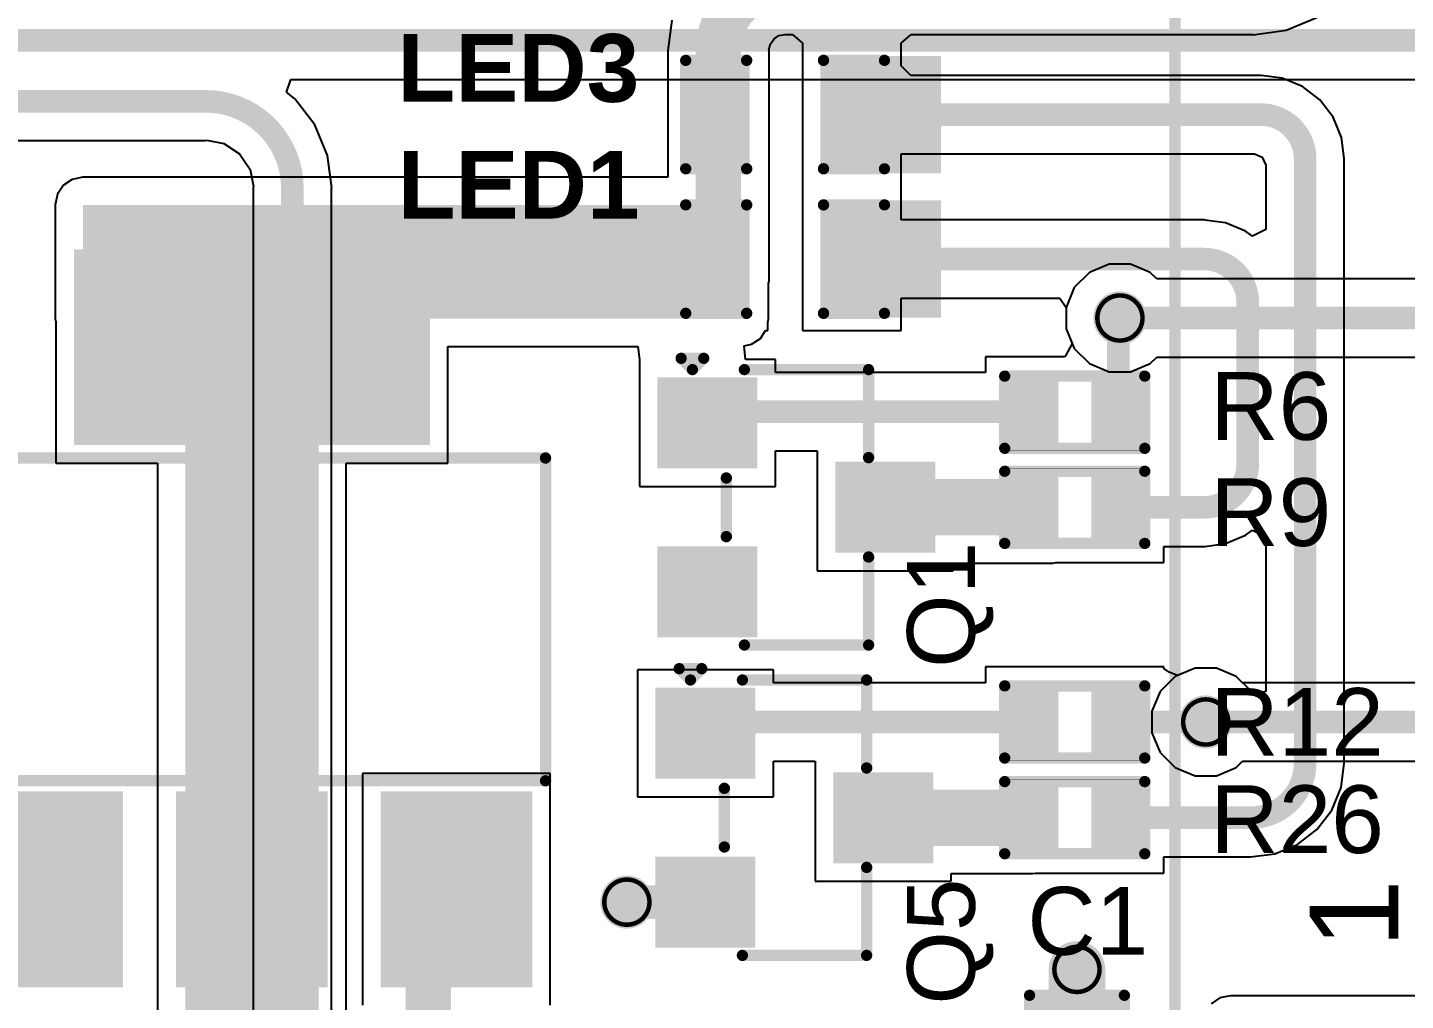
# Model space of a CAD drawing. Header units: inches. Extents: x -46 to 312, y 0 to 111.
# Drawn here: x -23.79 to -8.3, y 18.99 to 29.94 of the extents above; entities that cross this region are included whole.
import ezdxf

# ---------------------------------------------------------------- set-up
doc = ezdxf.new("R2010")
doc.units = ezdxf.units.IN
for name, color, linetype in [('Bottom Layer', 5, 'Continuous'), ('Drill Drawing', 1, 'Continuous'), ('Top Layer', 1, 'Continuous'), ('Top Overlay', 2, 'Continuous'), ('Top Paste', 8, 'Continuous'), ('Top Solder', 216, 'Continuous'), ('Via Holes', 16, 'Continuous')]:
    doc.layers.add(name, color=color, linetype=linetype)
doc.styles.add('Arial', font='', dxfattribs={"height": 0.2})
doc.styles.add('Arial_Bold', font='', dxfattribs={"height": 0.2})
doc.styles.get('Arial').set_extended_font_data('Arial')
doc.styles.get('Arial_Bold').set_extended_font_data('Arial', bold=True)

# ---------------------------------------------------------------- blocks, each defined once
blk = doc.blocks.new('SOT__223_1')
at = {"layer": 'Top Layer'}
for points in [[(-1.9, 4.05), (1.9, 4.05), (1.9, 2.05), (-1.9, 2.05)], [(-3.05, -2.05), (-1.55, -2.05), (-1.55, -4.05), (-3.05, -4.05)], [(-0.75, -2.05), (0.75, -2.05), (0.75, -4.05), (-0.75, -4.05)], [(1.55, -2.05), (3.05, -2.05), (3.05, -4.05), (1.55, -4.05)]]:
    blk.add_hatch(color=1, dxfattribs=at).paths.add_polyline_path(points)
at = {"layer": 'Top Paste'}
for points in [[(-1.9, 4.05), (1.9, 4.05), (1.9, 2.05), (-1.9, 2.05)], [(-3.05, -2.05), (-1.55, -2.05), (-1.55, -4.05), (-3.05, -4.05)], [(-0.75, -2.05), (0.75, -2.05), (0.75, -4.05), (-0.75, -4.05)], [(1.55, -2.05), (3.05, -2.05), (3.05, -4.05), (1.55, -4.05)]]:
    blk.add_hatch(color=8, dxfattribs=at).paths.add_polyline_path(points)
at = {"layer": 'Top Solder'}
for points in [[(-2.002, 4.152), (2.002, 4.152), (2.002, 1.948), (-2.002, 1.948)], [(-3.152, -1.948), (-1.448, -1.948), (-1.448, -4.152), (-3.152, -4.152)], [(-0.852, -1.948), (0.852, -1.948), (0.852, -4.152), (-0.852, -4.152)], [(1.448, -1.948), (3.152, -1.948), (3.152, -4.152), (1.448, -4.152)]]:
    blk.add_hatch(color=216, dxfattribs=at).paths.add_polyline_path(points)
at = {"layer": 'Top Overlay'}
for points, const_width in [([(-3.302, 1.803), (3.302, 1.803)], 0.127), ([(-3.302, -1.829), (-3.302, 1.803)], 0.127), ([(3.302, -1.829), (3.302, 1.803)], 0.127), ([(-3.302, -1.829), (3.302, -1.829)], 0.127), ([(-3.353, -2.946), (-3.226, -3.073)], 0.2), ([(-3.353, -3.2), (-3.353, -2.946)], 0.2), ([(-3.353, -3.2), (-3.226, -3.073)], 0.2)]:
    blk.add_lwpolyline(points, dxfattribs=dict(at, const_width=const_width))
for points, const_width in [([(-3.334, 1.803, 1), (-3.27, 1.803, 1)], 0.0635), ([(-3.334, 1.803, 1), (-3.27, 1.803, 1)], 0.0635), ([(3.27, 1.803, 1), (3.334, 1.803, 1)], 0.0635), ([(3.27, 1.803, 1), (3.334, 1.803, 1)], 0.0635), ([(-3.334, -1.829, 1), (-3.27, -1.829, 1)], 0.0635), ([(-3.334, -1.829, 1), (-3.27, -1.829, 1)], 0.0635), ([(3.27, -1.829, 1), (3.334, -1.829, 1)], 0.0635), ([(3.27, -1.829, 1), (3.334, -1.829, 1)], 0.0635), ([(-3.403, -2.946, 1), (-3.303, -2.946, 1)], 0.1), ([(-3.403, -2.946, 1), (-3.303, -2.946, 1)], 0.1), ([(-3.276, -3.073, 1), (-3.176, -3.073, 1)], 0.1), ([(-3.276, -3.073, 1), (-3.176, -3.073, 1)], 0.1), ([(-3.403, -3.2, 1), (-3.303, -3.2, 1)], 0.1), ([(-3.403, -3.2, 1), (-3.303, -3.2, 1)], 0.1)]:
    blk.add_lwpolyline(points, format="xyb", close=True, dxfattribs=dict(at, const_width=const_width))
blk = doc.blocks.new('HC_12_M______SMD_17')
at = {"layer": 'Top Overlay', "const_width": 0.127}
blk.add_lwpolyline([(-14.173, 8.126), (13.627, 8.126)], dxfattribs=at)
at = {"layer": 'Top Overlay', "style": 'Arial'}
blk.add_text('1', height=1, dxfattribs=at).set_placement((-11.028, 5.612))
blk = doc.blocks.new('R___0402_26')
at = {"layer": 'Top Layer'}
for points in [[(-0.699, -0.318), (-0.699, 0.317), (-0.241, 0.317), (-0.241, -0.318)], [(0.241, -0.318), (0.241, 0.317), (0.699, 0.317), (0.699, -0.318)]]:
    blk.add_hatch(color=1, dxfattribs=at).paths.add_polyline_path(points)
at = {"layer": 'Top Paste'}
for points in [[(-0.699, -0.318), (-0.699, 0.317), (-0.241, 0.317), (-0.241, -0.318)], [(0.241, -0.318), (0.241, 0.317), (0.699, 0.317), (0.699, -0.318)]]:
    blk.add_hatch(color=8, dxfattribs=at).paths.add_polyline_path(points)
at = {"layer": 'Top Solder'}
for points in [[(-0.754, -0.373), (-0.754, 0.372), (-0.186, 0.372), (-0.186, -0.373)], [(0.186, -0.373), (0.186, 0.372), (0.754, 0.372), (0.754, -0.373)]]:
    blk.add_hatch(color=216, dxfattribs=at).paths.add_polyline_path(points)
at = {"layer": 'Top Overlay'}
for points, const_width in [([(0.787, 0.406), (-0.787, 0.406)], 0.127), ([(-0.787, 0.406), (-0.787, -0.406)], 0.127), ([(0.787, -0.406), (0.787, 0.406)], 0.127), ([(0.787, -0.406), (-0.787, -0.406)], 0.127), ([(0.813, -0.432), (-0.813, -0.432)], 0.00323)]:
    blk.add_lwpolyline(points, dxfattribs=dict(at, const_width=const_width))
for points, const_width in [([(-0.819, 0.406, 1), (-0.756, 0.406, 1)], 0.0635), ([(-0.819, 0.406, 1), (-0.756, 0.406, 1)], 0.0635), ([(0.756, 0.406, 1), (0.819, 0.406, 1)], 0.0635), ([(0.756, 0.406, 1), (0.819, 0.406, 1)], 0.0635), ([(-0.819, -0.406, 1), (-0.756, -0.406, 1)], 0.0635), ([(-0.819, -0.406, 1), (-0.756, -0.406, 1)], 0.0635), ([(-0.814, -0.432, 1), (-0.812, -0.432, 1)], 0.00161), ([(0.756, -0.406, 1), (0.819, -0.406, 1)], 0.0635), ([(0.756, -0.406, 1), (0.819, -0.406, 1)], 0.0635), ([(0.812, -0.432, 1), (0.814, -0.432, 1)], 0.00161)]:
    blk.add_lwpolyline(points, format="xyb", close=True, dxfattribs=dict(at, const_width=const_width))
blk = doc.blocks.new('R___0402_39')
at = {"layer": 'Top Layer'}
for points in [[(-0.699, -0.318), (-0.699, 0.318), (-0.241, 0.318), (-0.241, -0.318)], [(0.241, -0.318), (0.241, 0.318), (0.699, 0.318), (0.699, -0.318)]]:
    blk.add_hatch(color=1, dxfattribs=at).paths.add_polyline_path(points)
at = {"layer": 'Top Paste'}
for points in [[(-0.699, -0.318), (-0.699, 0.318), (-0.241, 0.318), (-0.241, -0.318)], [(0.241, -0.318), (0.241, 0.318), (0.699, 0.318), (0.699, -0.318)]]:
    blk.add_hatch(color=8, dxfattribs=at).paths.add_polyline_path(points)
at = {"layer": 'Top Solder'}
for points in [[(-0.754, -0.373), (-0.754, 0.373), (-0.186, 0.373), (-0.186, -0.373)], [(0.186, -0.373), (0.186, 0.373), (0.754, 0.373), (0.754, -0.373)]]:
    blk.add_hatch(color=216, dxfattribs=at).paths.add_polyline_path(points)
at = {"layer": 'Top Overlay'}
for points, const_width in [([(-0.787, -0.406), (-0.787, 0.406)], 0.127), ([(-0.787, 0.406), (0.787, 0.406)], 0.127), ([(0.787, -0.406), (0.787, 0.406)], 0.127), ([(-0.787, -0.406), (0.787, -0.406)], 0.127), ([(-0.813, -0.432), (0.813, -0.432)], 0.00323)]:
    blk.add_lwpolyline(points, dxfattribs=dict(at, const_width=const_width))
for points, const_width in [([(-0.819, 0.406, 1), (-0.756, 0.406, 1)], 0.0635), ([(-0.819, 0.406, 1), (-0.756, 0.406, 1)], 0.0635), ([(0.756, 0.406, 1), (0.819, 0.406, 1)], 0.0635), ([(0.756, 0.406, 1), (0.819, 0.406, 1)], 0.0635), ([(-0.819, -0.406, 1), (-0.756, -0.406, 1)], 0.0635), ([(-0.819, -0.406, 1), (-0.756, -0.406, 1)], 0.0635), ([(-0.814, -0.432, 1), (-0.812, -0.432, 1)], 0.00161), ([(0.756, -0.406, 1), (0.819, -0.406, 1)], 0.0635), ([(0.756, -0.406, 1), (0.819, -0.406, 1)], 0.0635), ([(0.812, -0.432, 1), (0.814, -0.432, 1)], 0.00161)]:
    blk.add_lwpolyline(points, format="xyb", close=True, dxfattribs=dict(at, const_width=const_width))
blk = doc.blocks.new('R___0402_42')
at = {"layer": 'Top Layer'}
for points in [[(-0.699, -0.318), (-0.699, 0.318), (-0.241, 0.318), (-0.241, -0.318)], [(0.241, -0.318), (0.241, 0.318), (0.699, 0.318), (0.699, -0.318)]]:
    blk.add_hatch(color=1, dxfattribs=at).paths.add_polyline_path(points)
at = {"layer": 'Top Paste'}
for points in [[(-0.699, -0.318), (-0.699, 0.318), (-0.241, 0.318), (-0.241, -0.318)], [(0.241, -0.318), (0.241, 0.318), (0.699, 0.318), (0.699, -0.318)]]:
    blk.add_hatch(color=8, dxfattribs=at).paths.add_polyline_path(points)
at = {"layer": 'Top Solder'}
for points in [[(-0.754, -0.373), (-0.754, 0.373), (-0.186, 0.373), (-0.186, -0.373)], [(0.186, -0.373), (0.186, 0.373), (0.754, 0.373), (0.754, -0.373)]]:
    blk.add_hatch(color=216, dxfattribs=at).paths.add_polyline_path(points)
at = {"layer": 'Top Overlay'}
for points, const_width in [([(0.787, 0.406), (-0.787, 0.406)], 0.127), ([(-0.787, 0.406), (-0.787, -0.406)], 0.127), ([(0.787, 0.406), (0.787, -0.406)], 0.127), ([(0.787, -0.406), (-0.787, -0.406)], 0.127), ([(0.813, -0.432), (-0.813, -0.432)], 0.00323)]:
    blk.add_lwpolyline(points, dxfattribs=dict(at, const_width=const_width))
for points, const_width in [([(-0.819, 0.406, 1), (-0.756, 0.406, 1)], 0.0635), ([(-0.819, 0.406, 1), (-0.756, 0.406, 1)], 0.0635), ([(0.756, 0.406, 1), (0.819, 0.406, 1)], 0.0635), ([(0.756, 0.406, 1), (0.819, 0.406, 1)], 0.0635), ([(-0.819, -0.406, 1), (-0.756, -0.406, 1)], 0.0635), ([(-0.819, -0.406, 1), (-0.756, -0.406, 1)], 0.0635), ([(-0.814, -0.432, 1), (-0.812, -0.432, 1)], 0.00161), ([(0.756, -0.406, 1), (0.819, -0.406, 1)], 0.0635), ([(0.756, -0.406, 1), (0.819, -0.406, 1)], 0.0635), ([(0.812, -0.432, 1), (0.814, -0.432, 1)], 0.00161)]:
    blk.add_lwpolyline(points, format="xyb", close=True, dxfattribs=dict(at, const_width=const_width))
blk = doc.blocks.new('R___0402_44')
at = {"layer": 'Top Layer'}
for points in [[(-0.699, -0.318), (-0.699, 0.318), (-0.241, 0.318), (-0.241, -0.318)], [(0.241, -0.318), (0.241, 0.318), (0.699, 0.318), (0.699, -0.318)]]:
    blk.add_hatch(color=1, dxfattribs=at).paths.add_polyline_path(points)
at = {"layer": 'Top Paste'}
for points in [[(-0.699, -0.318), (-0.699, 0.318), (-0.241, 0.318), (-0.241, -0.318)], [(0.241, -0.318), (0.241, 0.318), (0.699, 0.318), (0.699, -0.318)]]:
    blk.add_hatch(color=8, dxfattribs=at).paths.add_polyline_path(points)
at = {"layer": 'Top Solder'}
for points in [[(-0.754, -0.373), (-0.754, 0.373), (-0.186, 0.373), (-0.186, -0.373)], [(0.186, -0.373), (0.186, 0.373), (0.754, 0.373), (0.754, -0.373)]]:
    blk.add_hatch(color=216, dxfattribs=at).paths.add_polyline_path(points)
at = {"layer": 'Top Overlay'}
for points, const_width in [([(-0.787, 0.406), (0.787, 0.406)], 0.127), ([(-0.787, -0.406), (-0.787, 0.406)], 0.127), ([(0.787, -0.406), (0.787, 0.406)], 0.127), ([(-0.787, -0.406), (0.787, -0.406)], 0.127), ([(-0.813, -0.432), (0.813, -0.432)], 0.00323)]:
    blk.add_lwpolyline(points, dxfattribs=dict(at, const_width=const_width))
for points, const_width in [([(-0.819, 0.406, 1), (-0.756, 0.406, 1)], 0.0635), ([(-0.819, 0.406, 1), (-0.756, 0.406, 1)], 0.0635), ([(0.756, 0.406, 1), (0.819, 0.406, 1)], 0.0635), ([(0.756, 0.406, 1), (0.819, 0.406, 1)], 0.0635), ([(-0.819, -0.406, 1), (-0.756, -0.406, 1)], 0.0635), ([(-0.819, -0.406, 1), (-0.756, -0.406, 1)], 0.0635), ([(-0.814, -0.432, 1), (-0.812, -0.432, 1)], 0.00161), ([(0.756, -0.406, 1), (0.819, -0.406, 1)], 0.0635), ([(0.756, -0.406, 1), (0.819, -0.406, 1)], 0.0635), ([(0.812, -0.432, 1), (0.814, -0.432, 1)], 0.00161)]:
    blk.add_lwpolyline(points, format="xyb", close=True, dxfattribs=dict(at, const_width=const_width))
blk = doc.blocks.new('SOT_23_45')
at = {"layer": 'Top Layer'}
for points in [[(-0.41, 1.46), (0.41, 1.46), (0.41, 0.54), (-0.41, 0.54)], [(-1.36, -0.54), (-0.54, -0.54), (-0.54, -1.46), (-1.36, -1.46)], [(0.54, -0.54), (1.36, -0.54), (1.36, -1.46), (0.54, -1.46)]]:
    blk.add_hatch(color=1, dxfattribs=at).paths.add_polyline_path(points)
at = {"layer": 'Top Paste'}
for points in [[(-0.41, 1.46), (0.41, 1.46), (0.41, 0.54), (-0.41, 0.54)], [(-1.36, -0.54), (-0.54, -0.54), (-0.54, -1.46), (-1.36, -1.46)], [(0.54, -0.54), (1.36, -0.54), (1.36, -1.46), (0.54, -1.46)]]:
    blk.add_hatch(color=8, dxfattribs=at).paths.add_polyline_path(points)
at = {"layer": 'Top Solder'}
for points in [[(-0.512, 1.562), (0.512, 1.562), (0.512, 0.438), (-0.512, 0.438)], [(-1.462, -0.438), (-0.438, -0.438), (-0.438, -1.562), (-1.462, -1.562)], [(0.438, -0.438), (1.462, -0.438), (1.462, -1.562), (0.438, -1.562)]]:
    blk.add_hatch(color=216, dxfattribs=at).paths.add_polyline_path(points)
at = {"layer": 'Top Overlay', "const_width": 0.127}
for points in [[(-0.559, 0.813), (-1.549, 0.813)], [(-1.549, -0.584), (-1.549, 0.813)], [(1.549, 0.813), (0.559, 0.813)], [(1.549, -0.584), (1.549, 0.813)], [(0.33, -0.787), (-0.33, -0.787)], [(-1.676, -1.295), (-1.676, -1.041)], [(-1.549, -1.168), (-1.676, -1.041)], [(-1.676, -1.295), (-1.549, -1.168)]]:
    blk.add_lwpolyline(points, dxfattribs=at)
at = {"layer": 'Top Overlay', "const_width": 0.0635}
for points in [[(-1.581, 0.813, 1), (-1.518, 0.813, 1)], [(-1.581, 0.813, 1), (-1.518, 0.813, 1)], [(-0.591, 0.813, 1), (-0.527, 0.813, 1)], [(0.527, 0.813, 1), (0.591, 0.813, 1)], [(1.518, 0.813, 1), (1.581, 0.813, 1)], [(1.518, 0.813, 1), (1.581, 0.813, 1)], [(-1.581, -0.584, 1), (-1.518, -0.584, 1)], [(1.518, -0.584, 1), (1.581, -0.584, 1)], [(-0.362, -0.787, 1), (-0.298, -0.787, 1)], [(0.298, -0.787, 1), (0.362, -0.787, 1)], [(-1.708, -1.041, 1), (-1.645, -1.041, 1)], [(-1.708, -1.041, 1), (-1.645, -1.041, 1)], [(-1.708, -1.295, 1), (-1.645, -1.295, 1)], [(-1.708, -1.295, 1), (-1.645, -1.295, 1)], [(-1.581, -1.168, 1), (-1.518, -1.168, 1)], [(-1.581, -1.168, 1), (-1.518, -1.168, 1)]]:
    blk.add_lwpolyline(points, format="xyb", close=True, dxfattribs=at)
blk = doc.blocks.new('SOT_23_48')
at = {"layer": 'Top Layer'}
for points in [[(-0.41, 1.46), (0.41, 1.46), (0.41, 0.54), (-0.41, 0.54)], [(-1.36, -0.54), (-0.54, -0.54), (-0.54, -1.46), (-1.36, -1.46)], [(0.54, -0.54), (1.36, -0.54), (1.36, -1.46), (0.54, -1.46)]]:
    blk.add_hatch(color=1, dxfattribs=at).paths.add_polyline_path(points)
at = {"layer": 'Top Paste'}
for points in [[(-0.41, 1.46), (0.41, 1.46), (0.41, 0.54), (-0.41, 0.54)], [(-1.36, -0.54), (-0.54, -0.54), (-0.54, -1.46), (-1.36, -1.46)], [(0.54, -0.54), (1.36, -0.54), (1.36, -1.46), (0.54, -1.46)]]:
    blk.add_hatch(color=8, dxfattribs=at).paths.add_polyline_path(points)
at = {"layer": 'Top Solder'}
for points in [[(-0.512, 1.562), (0.512, 1.562), (0.512, 0.438), (-0.512, 0.438)], [(-1.462, -0.438), (-0.438, -0.438), (-0.438, -1.562), (-1.462, -1.562)], [(0.438, -0.438), (1.462, -0.438), (1.462, -1.562), (0.438, -1.562)]]:
    blk.add_hatch(color=216, dxfattribs=at).paths.add_polyline_path(points)
at = {"layer": 'Top Overlay', "const_width": 0.127}
for points in [[(-1.549, -0.584), (-1.549, 0.813)], [(-0.559, 0.813), (-1.549, 0.813)], [(1.549, 0.813), (0.559, 0.813)], [(1.549, -0.584), (1.549, 0.813)], [(0.33, -0.787), (-0.33, -0.787)], [(-1.549, -1.168), (-1.676, -1.041)], [(-1.676, -1.295), (-1.676, -1.041)], [(-1.676, -1.295), (-1.549, -1.168)]]:
    blk.add_lwpolyline(points, dxfattribs=at)
at = {"layer": 'Top Overlay', "const_width": 0.0635}
for points in [[(-1.581, 0.813, 1), (-1.518, 0.813, 1)], [(-1.581, 0.813, 1), (-1.518, 0.813, 1)], [(-0.591, 0.813, 1), (-0.527, 0.813, 1)], [(0.527, 0.813, 1), (0.591, 0.813, 1)], [(1.518, 0.813, 1), (1.581, 0.813, 1)], [(1.518, 0.813, 1), (1.581, 0.813, 1)], [(-1.581, -0.584, 1), (-1.518, -0.584, 1)], [(1.518, -0.584, 1), (1.581, -0.584, 1)], [(-0.362, -0.787, 1), (-0.298, -0.787, 1)], [(0.298, -0.787, 1), (0.362, -0.787, 1)], [(-1.708, -1.041, 1), (-1.645, -1.041, 1)], [(-1.708, -1.041, 1), (-1.645, -1.041, 1)], [(-1.708, -1.295, 1), (-1.645, -1.295, 1)], [(-1.708, -1.295, 1), (-1.645, -1.295, 1)], [(-1.581, -1.168, 1), (-1.518, -1.168, 1)], [(-1.581, -1.168, 1), (-1.518, -1.168, 1)]]:
    blk.add_lwpolyline(points, format="xyb", close=True, dxfattribs=at)
blk = doc.blocks.new('LED_0603_51')
at = {"layer": 'Top Layer'}
for points in [[(-1, 0.5), (-0.5, 0.5), (-0.5, -0.5), (-1, -0.5)], [(0.5, 0.5), (1, 0.5), (1, -0.5), (0.5, -0.5)]]:
    blk.add_hatch(color=1, dxfattribs=at).paths.add_polyline_path(points)
at = {"layer": 'Top Overlay'}
blk.add_hatch(color=2, dxfattribs=at).paths.add_polyline_path([(1.118, -0.66), (1.753, -0.66), (1.753, 0.66), (1.118, 0.66)])
at = {"layer": 'Top Paste'}
for points in [[(-1, 0.5), (-0.5, 0.5), (-0.5, -0.5), (-1, -0.5)], [(0.5, 0.5), (1, 0.5), (1, -0.5), (0.5, -0.5)]]:
    blk.add_hatch(color=8, dxfattribs=at).paths.add_polyline_path(points)
at = {"layer": 'Top Solder'}
for points in [[(-1.102, 0.602), (-0.398, 0.602), (-0.398, -0.602), (-1.102, -0.602)], [(0.398, 0.602), (1.102, 0.602), (1.102, -0.602), (0.398, -0.602)]]:
    blk.add_hatch(color=216, dxfattribs=at).paths.add_polyline_path(points)
at = {"layer": 'Top Overlay', "const_width": 0.127}
for points in [[(-1.118, 0.61), (-1.118, -0.61)], [(-1.118, 0.61), (-0.432, 0.61)], [(0.432, 0.61), (1.118, 0.61)], [(1.118, -0.61), (1.118, 0.61)], [(-1.118, -0.61), (-0.432, -0.61)], [(0.432, -0.61), (1.118, -0.61)]]:
    blk.add_lwpolyline(points, dxfattribs=at)
at = {"layer": 'Top Overlay', "const_width": 0.0635}
for points in [[(-1.149, 0.61, 1), (-1.086, 0.61, 1)], [(-1.149, 0.61, 1), (-1.086, 0.61, 1)], [(-0.464, 0.61, 1), (-0.4, 0.61, 1)], [(0.4, 0.61, 1), (0.464, 0.61, 1)], [(1.086, 0.61, 1), (1.149, 0.61, 1)], [(1.086, 0.61, 1), (1.149, 0.61, 1)], [(-1.149, -0.61, 1), (-1.086, -0.61, 1)], [(-1.149, -0.61, 1), (-1.086, -0.61, 1)], [(-0.464, -0.61, 1), (-0.4, -0.61, 1)], [(0.4, -0.61, 1), (0.464, -0.61, 1)], [(1.086, -0.61, 1), (1.149, -0.61, 1)], [(1.086, -0.61, 1), (1.149, -0.61, 1)]]:
    blk.add_lwpolyline(points, format="xyb", close=True, dxfattribs=at)
blk = doc.blocks.new('LED_0603_53')
at = {"layer": 'Top Layer'}
for points in [[(-1, 0.5), (-0.5, 0.5), (-0.5, -0.5), (-1, -0.5)], [(0.5, 0.5), (1, 0.5), (1, -0.5), (0.5, -0.5)]]:
    blk.add_hatch(color=1, dxfattribs=at).paths.add_polyline_path(points)
at = {"layer": 'Top Overlay'}
blk.add_hatch(color=2, dxfattribs=at).paths.add_polyline_path([(1.118, -0.66), (1.753, -0.66), (1.753, 0.66), (1.118, 0.66)])
at = {"layer": 'Top Paste'}
for points in [[(-1, 0.5), (-0.5, 0.5), (-0.5, -0.5), (-1, -0.5)], [(0.5, 0.5), (1, 0.5), (1, -0.5), (0.5, -0.5)]]:
    blk.add_hatch(color=8, dxfattribs=at).paths.add_polyline_path(points)
at = {"layer": 'Top Solder'}
for points in [[(-1.102, 0.602), (-0.398, 0.602), (-0.398, -0.602), (-1.102, -0.602)], [(0.398, 0.602), (1.102, 0.602), (1.102, -0.602), (0.398, -0.602)]]:
    blk.add_hatch(color=216, dxfattribs=at).paths.add_polyline_path(points)
at = {"layer": 'Top Overlay', "const_width": 0.127}
for points in [[(-1.118, -0.61), (-1.118, 0.61)], [(-1.118, 0.61), (-0.432, 0.61)], [(0.432, 0.61), (1.118, 0.61)], [(1.118, -0.61), (1.118, 0.61)], [(-1.118, -0.61), (-0.432, -0.61)], [(0.432, -0.61), (1.118, -0.61)]]:
    blk.add_lwpolyline(points, dxfattribs=at)
at = {"layer": 'Top Overlay', "const_width": 0.0635}
for points in [[(-1.149, 0.61, 1), (-1.086, 0.61, 1)], [(-1.149, 0.61, 1), (-1.086, 0.61, 1)], [(-0.464, 0.61, 1), (-0.4, 0.61, 1)], [(0.4, 0.61, 1), (0.464, 0.61, 1)], [(1.086, 0.61, 1), (1.149, 0.61, 1)], [(1.086, 0.61, 1), (1.149, 0.61, 1)], [(-1.149, -0.61, 1), (-1.086, -0.61, 1)], [(-1.149, -0.61, 1), (-1.086, -0.61, 1)], [(-0.464, -0.61, 1), (-0.4, -0.61, 1)], [(0.4, -0.61, 1), (0.464, -0.61, 1)], [(1.086, -0.61, 1), (1.149, -0.61, 1)], [(1.086, -0.61, 1), (1.149, -0.61, 1)]]:
    blk.add_lwpolyline(points, format="xyb", close=True, dxfattribs=at)
blk = doc.blocks.new('C__0603_99')
at = {"layer": 'Top Layer'}
for points in [[(-0.381, 0.445), (-0.381, -0.445), (-1.143, -0.445), (-1.143, 0.445)], [(1.143, 0.445), (1.143, -0.445), (0.381, -0.445), (0.381, 0.445)]]:
    blk.add_hatch(color=1, dxfattribs=at).paths.add_polyline_path(points)
at = {"layer": 'Top Paste'}
for points in [[(-0.381, 0.445), (-0.381, -0.445), (-1.143, -0.445), (-1.143, 0.445)], [(1.143, 0.445), (1.143, -0.445), (0.381, -0.445), (0.381, 0.445)]]:
    blk.add_hatch(color=8, dxfattribs=at).paths.add_polyline_path(points)
at = {"layer": 'Top Solder'}
for points in [[(-0.321, 0.504), (-0.321, -0.504), (-1.203, -0.504), (-1.203, 0.504)], [(1.203, 0.504), (1.203, -0.504), (0.321, -0.504), (0.321, 0.504)]]:
    blk.add_hatch(color=216, dxfattribs=at).paths.add_polyline_path(points)
at = {"layer": 'Top Overlay', "const_width": 0.127}
for points in [[(-1.245, 0.533), (-1.245, -0.533)], [(-1.245, 0.533), (-0.457, 0.533)], [(0.457, 0.533), (1.245, 0.533)], [(1.245, 0.533), (1.245, -0.533)], [(-1.245, -0.533), (-0.457, -0.533)], [(0.457, -0.533), (1.245, -0.533)]]:
    blk.add_lwpolyline(points, dxfattribs=at)
at = {"layer": 'Top Overlay', "const_width": 0.0635}
for points in [[(-1.276, 0.533, 1), (-1.213, 0.533, 1)], [(-1.276, 0.533, 1), (-1.213, 0.533, 1)], [(-0.489, 0.533, 1), (-0.425, 0.533, 1)], [(0.425, 0.533, 1), (0.489, 0.533, 1)], [(1.213, 0.533, 1), (1.276, 0.533, 1)], [(1.213, 0.533, 1), (1.276, 0.533, 1)], [(-1.276, -0.533, 1), (-1.213, -0.533, 1)], [(-1.276, -0.533, 1), (-1.213, -0.533, 1)], [(-0.489, -0.533, 1), (-0.425, -0.533, 1)], [(0.425, -0.533, 1), (0.489, -0.533, 1)], [(1.213, -0.533, 1), (1.276, -0.533, 1)], [(1.213, -0.533, 1), (1.276, -0.533, 1)]]:
    blk.add_lwpolyline(points, format="xyb", close=True, dxfattribs=at)

msp = doc.modelspace()

# ---------------------------------------------------------------- hatches: boundary and pattern name
at = {"layer": 'Bottom Layer'}
h = msp.add_hatch(color=5, dxfattribs=at)
edge = h.paths.add_edge_path()
edge.add_arc((-11.506, 26.67), 0.3, 0, 360)
h = msp.add_hatch(color=5, dxfattribs=at)
edge = h.paths.add_edge_path()
edge.add_arc((-10.541, 22.125), 0.3, 0, 360)
h = msp.add_hatch(color=5, dxfattribs=at)
edge = h.paths.add_edge_path()
edge.add_arc((-17.05, 20.098), 0.3, 0, 360)
h = msp.add_hatch(color=5, dxfattribs=at)
edge = h.paths.add_edge_path()
edge.add_arc((-11.989, 19.341), 0.3, 0, 360)
at = {"layer": 'Top Layer'}
for points in [[(-23.167, 26.661), (-15.768, 26.661), (-15.768, 27.943), (-23.167, 27.943)], [(-22.017, 16.383), (-20.517, 16.383), (-20.517, 26.619), (-22.017, 26.619)], [(-12.255, 24.223), (-12.255, 24.858), (-14.167, 24.858), (-14.167, 24.223)], [(-12.484, 20.73), (-12.484, 21.365), (-14.167, 21.365), (-14.167, 20.73)]]:
    msp.add_hatch(color=1, dxfattribs=at).paths.add_polyline_path(points)
h = msp.add_hatch(color=1, dxfattribs=at)
edge = h.paths.add_edge_path()
edge.add_arc((-11.506, 26.67), 0.3, 0, 360)
h = msp.add_hatch(color=1, dxfattribs=at)
edge = h.paths.add_edge_path()
edge.add_arc((-10.541, 22.125), 0.3, 0, 360)
h = msp.add_hatch(color=1, dxfattribs=at)
edge = h.paths.add_edge_path()
edge.add_arc((-17.05, 20.098), 0.3, 0, 360)
h = msp.add_hatch(color=1, dxfattribs=at)
edge = h.paths.add_edge_path()
edge.add_arc((-11.989, 19.341), 0.3, 0, 360)
at = {"layer": 'Via Holes'}
h = msp.add_hatch(color=7, dxfattribs=at)
edge = h.paths.add_edge_path()
edge.add_arc((-11.506, 26.67), 0.15, 0, 360)
h = msp.add_hatch(color=7, dxfattribs=at)
edge = h.paths.add_edge_path()
edge.add_arc((-10.541, 22.125), 0.15, 0, 360)
h = msp.add_hatch(color=7, dxfattribs=at)
edge = h.paths.add_edge_path()
edge.add_arc((-17.05, 20.098), 0.15, 0, 360)
h = msp.add_hatch(color=7, dxfattribs=at)
edge = h.paths.add_edge_path()
edge.add_arc((-11.989, 19.341), 0.15, 0, 360)

# ---------------------------------------------------------------- linework, layer by layer
at = {"layer": 'Bottom Layer'}
for p, q in [((-20.879, 29.21), (-20.83, 29.354)), ((-20.83, 29.354), (-1.946, 29.354)), ((-20.784, 29.137), (-20.879, 29.21)), ((-20.559, 28.843), (-20.784, 29.137)), ((-20.417, 28.5), (-20.559, 28.843)), ((-38.574, 28.668), (-21.788, 28.668)), ((-21.788, 28.668), (-21.772, 28.671)), ((-21.772, 28.671), (-21.581, 28.633)), ((-21.581, 28.633), (-21.405, 28.516)), ((-21.405, 28.516), (-21.288, 28.34)), ((-20.368, 28.133), (-20.417, 28.5)), ((-21.288, 28.34), (-21.25, 28.148)), ((-21.25, 28.148), (-21.253, 28.133)), ((-21.253, 28.133), (-21.253, 13.802)), ((-20.372, 13.802), (-20.372, 28.133)), ((-20.372, 28.133), (-20.368, 28.133)), ((-11.627, 27.275), (-11.849, 27.183)), ((-11.386, 27.275), (-11.627, 27.275)), ((-11.164, 27.183), (-11.386, 27.275)), ((-11.849, 27.183), (-12.019, 27.013)), ((-11.091, 27.11), (-11.164, 27.183)), ((-12.019, 27.013), (-12.111, 26.79)), ((-1.558, 27.11), (-11.091, 27.11)), ((-12.111, 26.79), (-12.111, 26.55)), ((-12.111, 26.55), (-12.019, 26.327)), ((-12.019, 26.327), (-11.849, 26.157)), ((-11.164, 26.157), (-11.091, 26.23)), ((-11.091, 26.23), (-1.533, 26.23)), ((-11.849, 26.157), (-11.627, 26.065)), ((-11.627, 26.065), (-11.386, 26.065)), ((-11.386, 26.065), (-11.164, 26.157)), ((-10.884, 22.637), (-11.054, 22.467)), ((-10.661, 22.73), (-10.884, 22.637)), ((-10.421, 22.73), (-10.661, 22.73)), ((-10.198, 22.637), (-10.421, 22.73)), ((-10.126, 22.565), (-10.198, 22.637)), ((-11.054, 22.467), (-11.146, 22.245)), ((-4.157, 22.565), (-10.126, 22.565)), ((-11.146, 22.245), (-11.146, 22.004)), ((-11.146, 22.004), (-11.054, 21.782)), ((-11.054, 21.782), (-10.884, 21.612)), ((-10.884, 21.612), (-10.661, 21.52)), ((-10.421, 21.52), (-10.198, 21.612)), ((-10.198, 21.612), (-10.126, 21.685)), ((-10.126, 21.685), (-4.183, 21.685)), ((-10.661, 21.52), (-10.421, 21.52))]:
    msp.add_line(p, q, dxfattribs=at)
at = {"layer": 'Bottom Layer', "const_width": 0.254}
for points in [[(-37.389, 29.794), (-1.946, 29.794)], [(-38.989, 29.108), (-21.788, 29.108)], [(-20.812, 13.387), (-20.812, 28.133)], [(-11.506, 26.67), (-1.118, 26.67)], [(-10.541, 22.125), (-3.755, 22.125)]]:
    msp.add_lwpolyline(points, dxfattribs=at)
at = {"layer": 'Bottom Layer', "const_width": 0.127}
for points in [[(-21.851, 29.108, 1), (-21.724, 29.108, 1)], [(-21.851, 29.108, 1), (-21.724, 29.108, 1)], [(-20.876, 28.133, 1), (-20.749, 28.133, 1)], [(-20.876, 28.133, 1), (-20.749, 28.133, 1)], [(-11.57, 26.67, 1), (-11.443, 26.67, 1)], [(-10.604, 22.125, 1), (-10.477, 22.125, 1)]]:
    msp.add_lwpolyline(points, format="xyb", close=True, dxfattribs=at)
at = {"layer": 'Bottom Layer', "const_width": 0.254}
msp.add_lwpolyline([(-21.788, 29.108, -0.414214), (-20.812, 28.133)], format="xyb", dxfattribs=at)
at = {"layer": 'Drill Drawing'}
for points, const_width in [([(-11.252, 26.67, 1), (-11.76, 26.67, 1)], 0.0508), ([(-11.773, 26.67, 1), (-11.748, 26.67, 1)], 0.0254), ([(-11.265, 26.67, 1), (-11.239, 26.67, 1)], 0.0254), ([(-10.287, 22.125, 1), (-10.795, 22.125, 1)], 0.0508), ([(-10.808, 22.125, 1), (-10.782, 22.125, 1)], 0.0254), ([(-10.3, 22.125, 1), (-10.274, 22.125, 1)], 0.0254), ([(-16.796, 20.098, 1), (-17.304, 20.098, 1)], 0.0508), ([(-17.317, 20.098, 1), (-17.291, 20.098, 1)], 0.0254), ([(-16.809, 20.098, 1), (-16.783, 20.098, 1)], 0.0254), ([(-11.735, 19.341, 1), (-12.243, 19.341, 1)], 0.0508), ([(-12.255, 19.341, 1), (-12.23, 19.341, 1)], 0.0254), ([(-11.748, 19.341, 1), (-11.722, 19.341, 1)], 0.0254)]:
    msp.add_lwpolyline(points, format="xyb", close=True, dxfattribs=dict(at, const_width=const_width))
at = {"layer": 'Top Layer'}
for p, q in [((-16.546, 30.021), (-16.591, 29.679)), ((-10.008, 29.858), (-9.636, 29.907)), ((-9.636, 29.907), (-9.29, 30.05)), ((-15.439, 29.749), (-15.399, 29.808)), ((-15.399, 29.808), (-15.34, 29.847)), ((-15.34, 29.847), (-15.275, 29.86)), ((-15.275, 29.86), (-15.271, 29.859)), ((-15.271, 29.859), (-15.188, 29.859)), ((-15.188, 29.859), (-15.075, 29.764)), ((-15.075, 29.764), (-15.075, 29.707)), ((-13.966, 29.764), (-13.853, 29.859)), ((-13.966, 29.507), (-13.966, 29.764)), ((-13.853, 29.859), (-10.008, 29.859)), ((-10.008, 29.859), (-10.008, 29.858)), ((-16.591, 29.679), (-16.59, 29.679)), ((-16.59, 29.679), (-16.59, 28.959)), ((-15.452, 29.684), (-15.439, 29.749)), ((-15.451, 29.679), (-15.452, 29.684)), ((-15.451, 28.959), (-15.451, 29.679)), ((-15.075, 29.707), (-15.075, 28.154)), ((-13.858, 29.399), (-13.966, 29.507)), ((-9.923, 29.399), (-13.858, 29.399)), ((-9.917, 29.398), (-9.923, 29.399)), ((-9.68, 29.367), (-9.917, 29.398)), ((-9.453, 29.273), (-9.68, 29.367)), ((-9.259, 29.123), (-9.453, 29.273)), ((-9.109, 28.929), (-9.259, 29.123)), ((-16.59, 28.959), (-16.59, 28.254)), ((-15.451, 27.091), (-15.451, 28.959)), ((-9.016, 28.702), (-9.109, 28.929)), ((-8.984, 28.465), (-9.016, 28.702)), ((-13.966, 28.154), (-13.966, 28.519)), ((-13.966, 28.519), (-9.993, 28.519)), ((-9.993, 28.519), (-9.905, 28.478)), ((-9.905, 28.478), (-9.864, 28.389)), ((-9.864, 28.389), (-9.864, 27.665)), ((-8.983, 28.459), (-8.984, 28.465)), ((-8.983, 21.661), (-8.983, 28.459)), ((-23.286, 28.23), (-23.387, 28.163)), ((-23.167, 28.254), (-23.286, 28.23)), ((-16.59, 28.254), (-23.167, 28.254)), ((-23.454, 28.062), (-23.478, 27.943)), ((-23.387, 28.163), (-23.454, 28.062)), ((-15.075, 28.154), (-15.075, 28.154)), ((-15.075, 28.154), (-15.075, 28.138)), ((-15.075, 28.138), (-15.075, 28.138)), ((-15.075, 28.138), (-15.075, 26.529)), ((-13.966, 28.138), (-13.966, 28.154)), ((-13.966, 28.154), (-13.966, 28.154)), ((-13.966, 27.774), (-13.966, 28.138)), ((-13.966, 28.138), (-13.966, 28.138)), ((-23.478, 27.943), (-23.478, 26.661)), ((-10.558, 27.774), (-13.966, 27.774)), ((-10.55, 27.772), (-10.558, 27.774)), ((-10.317, 27.741), (-10.55, 27.772)), ((-10.093, 27.649), (-10.317, 27.741)), ((-10.016, 27.59), (-10.093, 27.649)), ((-9.864, 27.665), (-10.016, 27.59)), ((-15.457, 27.059), (-15.451, 27.091)), ((-15.457, 26.661), (-15.457, 27.059)), ((-13.966, 26.529), (-13.966, 26.893)), ((-13.966, 26.893), (-12.18, 26.893)), ((-12.18, 26.893), (-12.111, 26.79)), ((-23.478, 26.661), (-23.472, 26.631)), ((-15.466, 26.618), (-15.457, 26.661)), ((-12.111, 26.79), (-12.111, 26.55)), ((-23.472, 26.631), (-23.472, 25.037)), ((-15.548, 26.441), (-15.49, 26.529)), ((-15.49, 26.529), (-15.466, 26.529)), ((-15.466, 26.529), (-15.466, 26.618)), ((-15.075, 26.529), (-13.966, 26.529)), ((-12.111, 26.55), (-12.043, 26.385)), ((-19.062, 25.037), (-19.062, 26.35)), ((-19.062, 26.35), (-16.927, 26.35)), ((-16.927, 26.35), (-16.91, 26.205)), ((-15.733, 26.357), (-15.649, 26.374)), ((-15.718, 26.205), (-15.733, 26.357)), ((-15.649, 26.374), (-15.548, 26.441)), ((-12.043, 26.385), (-12.116, 26.246)), ((-16.91, 26.205), (-16.91, 26.198)), ((-16.91, 26.198), (-16.91, 24.775)), ((-15.38, 26.205), (-15.718, 26.205)), ((-15.38, 26.057), (-15.38, 26.205)), ((-12.132, 26.232), (-13.018, 26.232)), ((-13.018, 26.232), (-13.018, 26.057)), ((-12.116, 26.246), (-12.132, 26.232)), ((-13.018, 26.057), (-15.38, 26.057)), ((-15.38, 24.775), (-15.38, 25.177)), ((-15.38, 25.177), (-14.91, 25.177)), ((-14.91, 25.177), (-14.91, 23.825)), ((-23.472, 25.037), (-22.328, 25.037)), ((-22.328, 25.037), (-22.328, 16.383)), ((-20.206, 16.383), (-20.206, 25.037)), ((-20.206, 25.037), (-19.062, 25.037)), ((-16.91, 24.775), (-15.38, 24.775)), ((-10.317, 24.132), (-10.093, 24.225)), ((-10.093, 24.225), (-10.016, 24.284)), ((-10.016, 24.284), (-9.864, 24.209)), ((-9.864, 24.209), (-9.864, 22.468)), ((-11.011, 23.918), (-11.011, 24.1)), ((-11.011, 24.1), (-10.558, 24.1)), ((-10.558, 24.1), (-10.55, 24.101)), ((-10.55, 24.101), (-10.317, 24.132)), ((-13.38, 23.825), (-13.38, 23.912)), ((-13.38, 23.912), (-12.255, 23.912)), ((-12.255, 23.912), (-12.225, 23.918)), ((-12.225, 23.918), (-11.011, 23.918)), ((-14.91, 23.825), (-13.38, 23.825)), ((-15.403, 22.713), (-16.932, 22.713)), ((-16.932, 22.713), (-16.932, 21.283)), ((-15.403, 22.565), (-15.403, 22.713)), ((-11.011, 22.747), (-13.018, 22.747)), ((-13.018, 22.747), (-13.018, 22.565)), ((-11.011, 22.726), (-11.011, 22.747)), ((-10.954, 22.686), (-11.011, 22.726)), ((-10.858, 22.648), (-10.954, 22.686)), ((-10.661, 22.73), (-10.858, 22.648)), ((-10.421, 22.73), (-10.661, 22.73)), ((-10.198, 22.637), (-10.421, 22.73)), ((-10.028, 22.467), (-10.198, 22.637)), ((-13.018, 22.565), (-15.403, 22.565)), ((-10.016, 22.438), (-10.028, 22.467)), ((-9.864, 22.468), (-10.016, 22.438)), ((-17.912, 21.547), (-20.022, 21.547)), ((-20.022, 21.547), (-20.022, 18.937)), ((-17.912, 18.937), (-17.912, 21.547)), ((-15.403, 21.283), (-15.403, 21.685)), ((-15.403, 21.685), (-14.932, 21.685)), ((-14.932, 21.685), (-14.932, 20.333)), ((-9.018, 21.388), (-8.983, 21.661)), ((-8.983, 21.661), (-8.983, 21.661)), ((-9.124, 21.134), (-9.018, 21.388)), ((-16.932, 21.283), (-15.403, 21.283)), ((-9.291, 20.916), (-9.124, 21.134)), ((-9.51, 20.748), (-9.291, 20.916)), ((-11.011, 20.425), (-11.011, 20.608)), ((-11.011, 20.608), (-10.037, 20.608)), ((-10.037, 20.607), (-9.764, 20.643)), ((-10.037, 20.608), (-10.037, 20.607)), ((-9.764, 20.643), (-9.51, 20.748)), ((-14.932, 20.333), (-13.403, 20.333)), ((-13.403, 20.333), (-13.403, 20.419)), ((-13.403, 20.419), (-12.484, 20.419)), ((-12.484, 20.419), (-12.454, 20.425)), ((-12.454, 20.425), (-11.951, 20.425)), ((-11.951, 20.425), (-11.951, 20.425)), ((-11.951, 20.425), (-11.011, 20.425)), ((-10.381, 19.021), (-10.481, 18.954)), ((-10.262, 19.045), (-10.381, 19.021)), ((-7.868, 19.045), (-10.262, 19.045))]:
    msp.add_line(p, q, dxfattribs=at)
for points, const_width in [([(-16.021, 29.679, -0.414214), (-15.271, 30.429)], 0.508), ([(-9.923, 28.959, -0.414214), (-9.423, 28.459)], 0.254), ([(-10.558, 27.333, -0.414214), (-10.068, 26.844)], 0.254), ([(-10.068, 25.03, -0.414214), (-10.558, 24.54)], 0.254), ([(-16.167, 21.998, -0.414214), (-16.04, 22.125)], 0.254), ([(-9.423, 21.661, -0.414214), (-10.037, 21.048)], 0.254), ([(-19.283, 19.926, -0.414214), (-18.967, 20.242)], 0.508)]:
    msp.add_lwpolyline(points, format="xyb", dxfattribs=dict(at, const_width=const_width))
for points, const_width in [([(-16.021, 28.959), (-16.021, 29.679)], 0.508), ([(-16.021, 27.333), (-16.021, 28.959)], 0.508), ([(-14.521, 28.959), (-9.923, 28.959)], 0.254), ([(-9.423, 21.661), (-9.423, 28.459)], 0.254), ([(-16.021, 27.091), (-16.021, 27.333)], 0.508), ([(-14.521, 27.333), (-10.558, 27.333)], 0.254), ([(-20.771, 26.776), (-20.473, 27.073)], 0.508), ([(-20.473, 27.073), (-16.318, 27.073)], 0.508), ([(-16.318, 27.073), (-16.304, 27.087)], 0.508), ([(-16.304, 27.087), (-16.025, 27.087)], 0.508), ([(-16.025, 27.087), (-16.021, 27.091)], 0.508), ([(-20.771, 26.365), (-20.771, 26.776)], 0.508), ([(-10.068, 25.03), (-10.068, 26.844)], 0.254), ([(-11.525, 26.651), (-11.506, 26.67)], 0.254), ([(-11.525, 25.629), (-11.525, 26.651)], 0.254), ([(-21.267, 26.342), (-20.794, 26.342)], 0.508), ([(-20.794, 26.342), (-20.771, 26.365)], 0.508), ([(-16.018, 25.617), (-12.462, 25.617)], 0.254), ([(-11.544, 25.61), (-11.525, 25.629)], 0.254), ([(-11.544, 24.54), (-10.558, 24.54)], 0.254), ([(-16.092, 23.587), (-16.084, 23.596)], 0.381), ([(-16.04, 22.125), (-12.484, 22.125)], 0.254), ([(-11.544, 22.125), (-10.541, 22.125)], 0.254), ([(-11.544, 21.048), (-10.037, 21.048)], 0.254), ([(-19.283, 18.109), (-19.283, 19.926)], 0.508), ([(-17.05, 20.098), (-16.172, 20.098)], 0.381), ([(-11.989, 18.567), (-11.989, 19.341)], 0.635)]:
    msp.add_lwpolyline(points, dxfattribs=dict(at, const_width=const_width))
for points, const_width in [([(-16.148, 29.679, 1), (-15.894, 29.679, 1)], 0.254), ([(-16.148, 29.679, 1), (-15.894, 29.679, 1)], 0.254), ([(-16.148, 28.959, 1), (-15.894, 28.959, 1)], 0.254), ([(-16.148, 28.959, 1), (-15.894, 28.959, 1)], 0.254), ([(-14.584, 28.959, 1), (-14.457, 28.959, 1)], 0.127), ([(-9.987, 28.959, 1), (-9.86, 28.959, 1)], 0.127), ([(-9.987, 28.959, 1), (-9.86, 28.959, 1)], 0.127), ([(-9.487, 28.459, 1), (-9.36, 28.459, 1)], 0.127), ([(-9.487, 28.459, 1), (-9.36, 28.459, 1)], 0.127), ([(-16.148, 27.333, 1), (-15.894, 27.333, 1)], 0.254), ([(-16.148, 27.333, 1), (-15.894, 27.333, 1)], 0.254), ([(-14.584, 27.333, 1), (-14.457, 27.333, 1)], 0.127), ([(-10.621, 27.333, 1), (-10.494, 27.333, 1)], 0.127), ([(-10.621, 27.333, 1), (-10.494, 27.333, 1)], 0.127), ([(-20.6, 27.073, 1), (-20.346, 27.073, 1)], 0.254), ([(-20.6, 27.073, 1), (-20.346, 27.073, 1)], 0.254), ([(-16.445, 27.073, 1), (-16.191, 27.073, 1)], 0.254), ([(-16.445, 27.073, 1), (-16.191, 27.073, 1)], 0.254), ([(-16.431, 27.087, 1), (-16.177, 27.087, 1)], 0.254), ([(-16.431, 27.087, 1), (-16.177, 27.087, 1)], 0.254), ([(-16.152, 27.087, 1), (-15.898, 27.087, 1)], 0.254), ([(-16.152, 27.087, 1), (-15.898, 27.087, 1)], 0.254), ([(-16.148, 27.091, 1), (-15.894, 27.091, 1)], 0.254), ([(-16.148, 27.091, 1), (-15.894, 27.091, 1)], 0.254), ([(-20.898, 26.776, 1), (-20.644, 26.776, 1)], 0.254), ([(-20.898, 26.776, 1), (-20.644, 26.776, 1)], 0.254), ([(-10.132, 26.844, 1), (-10.005, 26.844, 1)], 0.127), ([(-10.132, 26.844, 1), (-10.005, 26.844, 1)], 0.127), ([(-11.589, 26.651, 1), (-11.462, 26.651, 1)], 0.127), ([(-11.589, 26.651, 1), (-11.462, 26.651, 1)], 0.127), ([(-11.57, 26.67, 1), (-11.443, 26.67, 1)], 0.127), ([(-21.394, 26.342, 1), (-21.14, 26.342, 1)], 0.254), ([(-20.921, 26.342, 1), (-20.667, 26.342, 1)], 0.254), ([(-20.921, 26.342, 1), (-20.667, 26.342, 1)], 0.254), ([(-20.898, 26.365, 1), (-20.644, 26.365, 1)], 0.254), ([(-20.898, 26.365, 1), (-20.644, 26.365, 1)], 0.254), ([(-16.081, 25.617, 1), (-15.954, 25.617, 1)], 0.127), ([(-12.525, 25.617, 1), (-12.398, 25.617, 1)], 0.127), ([(-11.608, 25.61, 1), (-11.481, 25.61, 1)], 0.127), ([(-11.589, 25.629, 1), (-11.462, 25.629, 1)], 0.127), ([(-11.589, 25.629, 1), (-11.462, 25.629, 1)], 0.127), ([(-10.132, 25.03, 1), (-10.005, 25.03, 1)], 0.127), ([(-10.132, 25.03, 1), (-10.005, 25.03, 1)], 0.127), ([(-11.608, 24.54, 1), (-11.481, 24.54, 1)], 0.127), ([(-10.621, 24.54, 1), (-10.494, 24.54, 1)], 0.127), ([(-10.621, 24.54, 1), (-10.494, 24.54, 1)], 0.127), ([(-16.188, 23.587, 1), (-15.997, 23.587, 1)], 0.191), ([(-16.179, 23.596, 1), (-15.988, 23.596, 1)], 0.191), ([(-16.104, 22.125, 1), (-15.977, 22.125, 1)], 0.127), ([(-16.104, 22.125, 1), (-15.977, 22.125, 1)], 0.127), ([(-12.548, 22.125, 1), (-12.421, 22.125, 1)], 0.127), ([(-11.608, 22.125, 1), (-11.481, 22.125, 1)], 0.127), ([(-10.604, 22.125, 1), (-10.477, 22.125, 1)], 0.127), ([(-16.231, 21.998, 1), (-16.104, 21.998, 1)], 0.127), ([(-9.487, 21.661, 1), (-9.36, 21.661, 1)], 0.127), ([(-9.487, 21.661, 1), (-9.36, 21.661, 1)], 0.127), ([(-11.608, 21.048, 1), (-11.481, 21.048, 1)], 0.127), ([(-10.1, 21.048, 1), (-9.973, 21.048, 1)], 0.127), ([(-10.1, 21.048, 1), (-9.973, 21.048, 1)], 0.127), ([(-19.094, 20.242, 1), (-18.84, 20.242, 1)], 0.254), ([(-19.41, 19.926, 1), (-19.156, 19.926, 1)], 0.254), ([(-19.41, 19.926, 1), (-19.156, 19.926, 1)], 0.254), ([(-17.145, 20.098, 1), (-16.955, 20.098, 1)], 0.191), ([(-16.268, 20.098, 1), (-16.077, 20.098, 1)], 0.191), ([(-12.148, 19.341, 1), (-11.83, 19.341, 1)], 0.318)]:
    msp.add_lwpolyline(points, format="xyb", close=True, dxfattribs=dict(at, const_width=const_width))

# ---------------------------------------------------------------- block references
for name, p, rotation in [('HC_12_M______SMD_17', (-2.762, 30.607), 90), ('SOT_23_48', (-15.145, 24.54), 270), ('R___0402_42', (-12.014, 24.54), 180), ('SOT_23_45', (-15.167, 21.048), 270), ('R___0402_26', (-12.014, 21.048), 180), ('C__0603_99', (-11.989, 17.805), 90)]:
    msp.add_blockref(name, p, dxfattribs=dict(rotation=rotation))
for name, p in [('LED_0603_51', (-15.271, 28.959)), ('LED_0603_53', (-15.271, 27.333)), ('SOT__223_1', (-21.267, 23.292)), ('R___0402_44', (-12.014, 25.61)), ('R___0402_39', (-12.014, 22.125))]:
    msp.add_blockref(name, p)

# ---------------------------------------------------------------- texts
at = {"layer": 'Top Overlay'}
for s, style, p in [('LED3', 'Arial_Bold', (-19.631, 29.103)), ('LED1', 'Arial_Bold', (-19.628, 27.789)), ('R6', 'Arial', (-10.49, 25.299)), ('R9', 'Arial', (-10.49, 24.105)), ('R12', 'Arial', (-10.49, 21.744)), ('R26', 'Arial', (-10.49, 20.65)), ('C1', 'Arial', (-12.547, 19.507))]:
    msp.add_text(s, height=0.762, dxfattribs=dict(at, style=style)).set_placement(p)
at = {"layer": 'Top Overlay', "style": 'Arial'}
for s, p in [('Q1', (-13.137, 22.733)), ('Q5', (-13.137, 18.944))]:
    msp.add_text(s, height=0.762, rotation=90, dxfattribs=at).set_placement(p)

doc.saveas('drawing.dxf')
